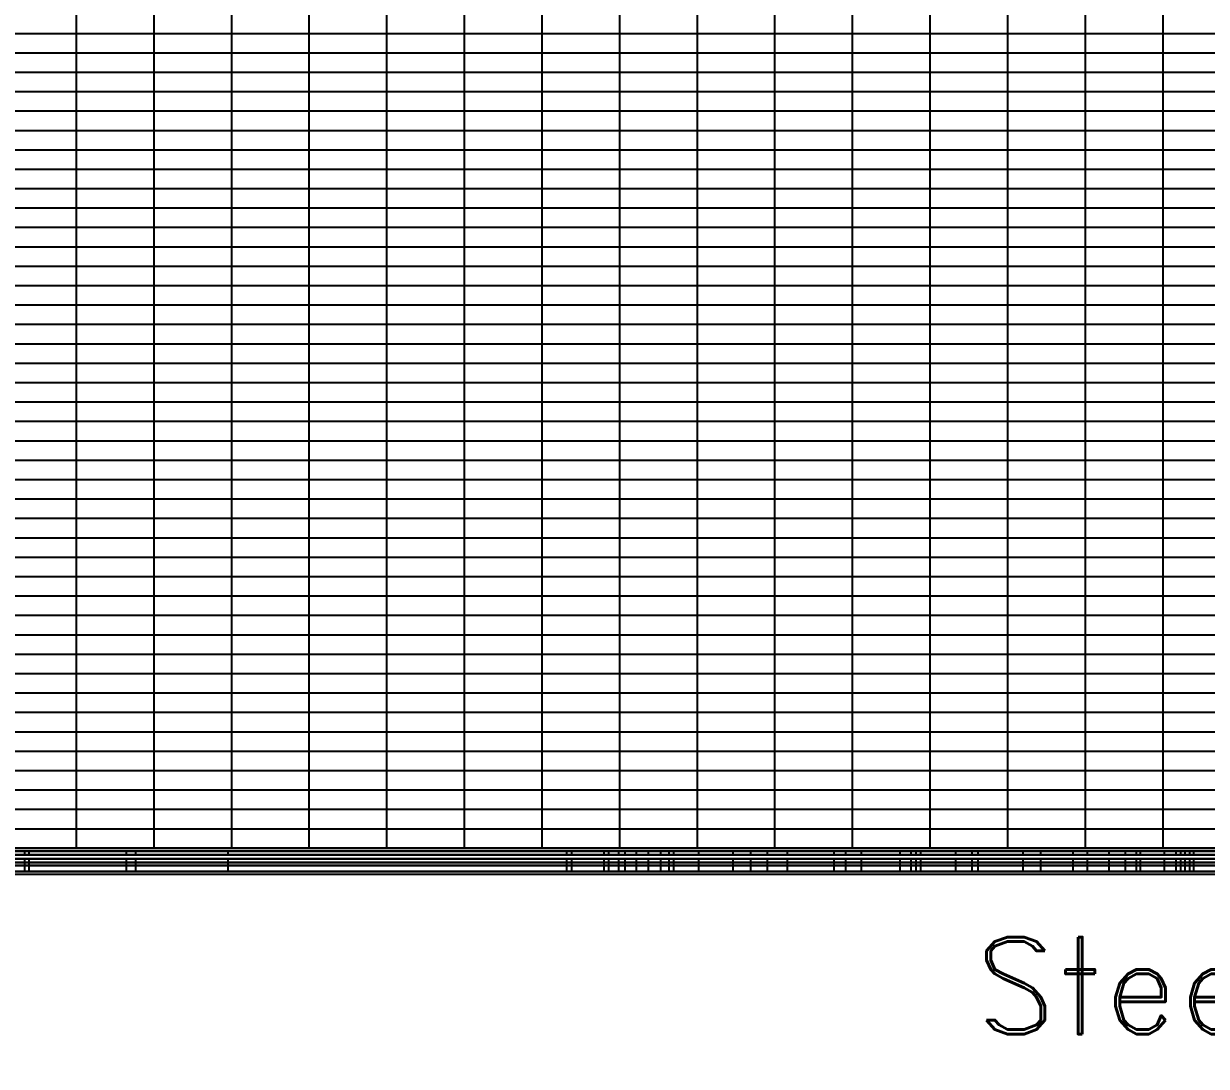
# Model space of a CAD drawing. Header units: metres. Extents: x 575895 to 634487, y 3214622 to 3222739.
# Drawn here: x 614867 to 617915, y 3214673 to 3217361 of the extents above; entities that cross this region are included whole.
import ezdxf

# ---------------------------------------------------------------- set-up
doc = ezdxf.new("R2010")
doc.units = ezdxf.units.M
for name, color, linetype in [('C-ROAD-PROF-GRID-MAJR', 8, 'Continuous'), ('C-ROAD-PROF-TTLB', 5, 'Continuous'), ('TXT HOR', 2, 'Continuous')]:
    doc.layers.add(name, color=color, linetype=linetype)
doc.styles.add('ROMANC', font='romanC.shx', dxfattribs={"height": 5})

msp = doc.modelspace()

# ---------------------------------------------------------------- linework, layer by layer
at = {"layer": 'C-ROAD-PROF-GRID-MAJR', "color": 8, "linetype": 'Continuous', "lineweight": -3, "ltscale": 0.6}
for p, q in [((615202.9, 3215235.7), (615202.9, 3219892.1)), ((616202.9, 3215235.7), (616202.9, 3219909.9)), ((615002.9, 3215235.7), (615002.9, 3219868)), ((615402.9, 3215235.7), (615402.9, 3219849.5)), ((616002.9, 3215235.7), (616002.9, 3219837.6)), ((615602.9, 3215235.7), (615602.9, 3219825.5)), ((615802.9, 3215235.7), (615802.9, 3219830.7)), ((616402.9, 3215235.7), (616402.9, 3219691.5)), ((616602.9, 3215235.7), (616602.9, 3219553.4)), ((616802.9, 3215235.7), (616802.9, 3219418.9)), ((617002.9, 3215235.7), (617002.9, 3219335.3)), ((617202.9, 3215235.7), (617202.9, 3219266.7)), ((617402.9, 3215235.7), (617402.9, 3219204)), ((617602.9, 3215235.7), (617602.9, 3219100.7)), ((617802.9, 3215235.7), (617802.9, 3219093.8)), ((576102.9, 3217335.7), (634202.9, 3217335.7)), ((576102.9, 3217285.7), (634202.9, 3217285.7)), ((576102.9, 3217235.7), (634202.9, 3217235.7)), ((576102.9, 3217185.7), (634202.9, 3217185.7)), ((576102.9, 3217135.7), (634202.9, 3217135.7)), ((576102.9, 3217085.7), (634202.9, 3217085.7)), ((576102.9, 3217035.7), (634202.9, 3217035.7)), ((576102.9, 3216985.7), (634202.9, 3216985.7)), ((576102.9, 3216935.7), (634202.9, 3216935.7)), ((576102.9, 3216885.7), (634202.9, 3216885.7)), ((576102.9, 3216835.7), (634202.9, 3216835.7)), ((576102.9, 3216785.7), (634202.9, 3216785.7)), ((576102.9, 3216735.7), (634202.9, 3216735.7)), ((576102.9, 3216685.7), (634202.9, 3216685.7)), ((576102.9, 3216635.7), (634202.9, 3216635.7)), ((576102.9, 3216585.7), (634202.9, 3216585.7)), ((576102.9, 3216535.7), (634202.9, 3216535.7)), ((576102.9, 3216485.7), (634202.9, 3216485.7)), ((576102.9, 3216435.7), (634202.9, 3216435.7)), ((576102.9, 3216385.7), (634202.9, 3216385.7)), ((576102.9, 3216335.7), (634202.9, 3216335.7)), ((576102.9, 3216285.7), (634202.9, 3216285.7)), ((576102.9, 3216235.7), (634202.9, 3216235.7)), ((576102.9, 3216185.7), (634202.9, 3216185.7)), ((576102.9, 3216135.7), (634202.9, 3216135.7)), ((576102.9, 3216085.7), (634202.9, 3216085.7)), ((576102.9, 3216035.7), (634202.9, 3216035.7)), ((576102.9, 3215985.7), (634202.9, 3215985.7)), ((576102.9, 3215935.7), (634202.9, 3215935.7)), ((576102.9, 3215885.7), (634202.9, 3215885.7)), ((576102.9, 3215835.7), (634202.9, 3215835.7)), ((576102.9, 3215785.7), (634202.9, 3215785.7)), ((576102.9, 3215735.7), (634202.9, 3215735.7)), ((576102.9, 3215685.7), (634202.9, 3215685.7)), ((576102.9, 3215635.7), (634202.9, 3215635.7)), ((576102.9, 3215585.7), (634202.9, 3215585.7)), ((576102.9, 3215535.7), (634202.9, 3215535.7)), ((576102.9, 3215485.7), (634202.9, 3215485.7)), ((576102.9, 3215435.7), (634202.9, 3215435.7)), ((576102.9, 3215385.7), (634202.9, 3215385.7)), ((576102.9, 3215335.7), (634202.9, 3215335.7)), ((576102.9, 3215285.7), (634202.9, 3215285.7)), ((576102.9, 3215235.7), (634202.9, 3215235.7))]:
    msp.add_line(p, q, dxfattribs=at)
at = {"layer": 'C-ROAD-PROF-TTLB', "color": 5, "linetype": 'Continuous', "lineweight": -3}
for points in [[(576102.9, 3215228.2), (634304.9, 3215228.2), (634304.9, 3215235.7), (576102.9, 3215235.7)], [(576102.9, 3215218.2), (634304.9, 3215218.2), (634304.9, 3215228.2), (576102.9, 3215228.2)], [(576102.9, 3215208.2), (634304.9, 3215208.2), (634304.9, 3215218.2), (576102.9, 3215218.2)], [(576102.9, 3215198.2), (634304.9, 3215198.2), (634304.9, 3215208.2), (576102.9, 3215208.2)], [(576102.9, 3215190.7), (634304.9, 3215190.7), (634304.9, 3215198.2), (576102.9, 3215198.2)], [(576102.9, 3215175.7), (634304.9, 3215175.7), (634304.9, 3215190.7), (576102.9, 3215190.7)], [(576102.9, 3215168.2), (634304.9, 3215168.2), (634304.9, 3215175.7), (576102.9, 3215175.7)]]:
    msp.add_3dface(points, dxfattribs=at)
at = {"layer": 'TXT HOR', "color": 255, "linetype": 'Continuous', "lineweight": -3}
for p, q in [((614869.4, 3215218.2), (614869.4, 3215228.2)), ((614869.4, 3215218.2), (614869.4, 3215215.7)), ((614869.4, 3215175.7), (614869.4, 3215210.7)), ((614881.1, 3215218.2), (614881.1, 3215228.2)), ((614881.1, 3215218.2), (614881.1, 3215215.7)), ((614881.1, 3215175.7), (614881.1, 3215210.7)), ((615131.7, 3215218.2), (615131.7, 3215228.2)), ((615131.7, 3215218.2), (615131.7, 3215215.7)), ((615131.7, 3215175.7), (615131.7, 3215210.7)), ((615155.7, 3215218.2), (615155.7, 3215228.2)), ((615155.7, 3215218.2), (615155.7, 3215215.7)), ((615155.7, 3215175.7), (615155.7, 3215210.7)), ((615394.1, 3215218.2), (615394.1, 3215228.2)), ((615394.1, 3215218.2), (615394.1, 3215215.7)), ((615394.1, 3215175.7), (615394.1, 3215210.7)), ((616266.4, 3215218.2), (616266.4, 3215228.2)), ((616266.4, 3215218.2), (616266.4, 3215215.7)), ((616266.4, 3215175.7), (616266.4, 3215210.7)), ((616279, 3215218.2), (616279, 3215228.2)), ((616279, 3215218.2), (616279, 3215215.7)), ((616279, 3215175.7), (616279, 3215210.7)), ((616362.5, 3215218.2), (616362.5, 3215228.2)), ((616362.5, 3215218.2), (616362.5, 3215215.7)), ((616362.5, 3215175.7), (616362.5, 3215210.7)), ((616374.8, 3215218.2), (616374.8, 3215228.2)), ((616374.8, 3215218.2), (616374.8, 3215215.7)), ((616374.8, 3215175.7), (616374.8, 3215210.7)), ((616400.5, 3215218.2), (616400.5, 3215228.2)), ((616400.5, 3215218.2), (616400.5, 3215215.7)), ((616400.5, 3215175.7), (616400.5, 3215210.7)), ((616417.1, 3215218.2), (616417.1, 3215228.2)), ((616417.1, 3215218.2), (616417.1, 3215215.7)), ((616417.1, 3215175.7), (616417.1, 3215210.7)), ((616446.4, 3215218.2), (616446.4, 3215228.2)), ((616446.4, 3215218.2), (616446.4, 3215215.7)), ((616446.4, 3215175.7), (616446.4, 3215210.7)), ((616477, 3215218.2), (616477, 3215228.2)), ((616477, 3215218.2), (616477, 3215215.7)), ((616477, 3215175.7), (616477, 3215210.7)), ((616508.9, 3215218.2), (616508.9, 3215228.2)), ((616508.9, 3215218.2), (616508.9, 3215215.7)), ((616508.9, 3215175.7), (616508.9, 3215210.7)), ((616530.3, 3215218.2), (616530.3, 3215228.2)), ((616530.3, 3215218.2), (616530.3, 3215215.7)), ((616530.3, 3215175.7), (616530.3, 3215210.7)), ((616542.2, 3215218.2), (616542.2, 3215228.2)), ((616542.2, 3215218.2), (616542.2, 3215215.7)), ((616542.2, 3215175.7), (616542.2, 3215210.7)), ((616607.1, 3215218.2), (616607.1, 3215228.2)), ((616607.1, 3215218.2), (616607.1, 3215215.7)), ((616607.1, 3215175.7), (616607.1, 3215210.7)), ((616694.9, 3215218.2), (616694.9, 3215228.2)), ((616694.9, 3215218.2), (616694.9, 3215215.7)), ((616694.9, 3215175.7), (616694.9, 3215210.7)), ((616740.6, 3215218.2), (616740.6, 3215228.2)), ((616740.6, 3215218.2), (616740.6, 3215215.7)), ((616740.6, 3215175.7), (616740.6, 3215210.7)), ((616783.9, 3215218.2), (616783.9, 3215228.2)), ((616783.9, 3215218.2), (616783.9, 3215215.7)), ((616783.9, 3215175.7), (616783.9, 3215210.7)), ((616835.6, 3215218.2), (616835.6, 3215228.2)), ((616835.6, 3215218.2), (616835.6, 3215215.7)), ((616835.6, 3215175.7), (616835.6, 3215210.7)), ((616955.7, 3215218.2), (616955.7, 3215228.2)), ((616955.7, 3215218.2), (616955.7, 3215215.7)), ((616955.7, 3215175.7), (616955.7, 3215210.7)), ((616985.6, 3215218.2), (616985.6, 3215228.2)), ((616985.6, 3215218.2), (616985.6, 3215215.7)), ((616985.6, 3215175.7), (616985.6, 3215210.7)), ((617026, 3215218.2), (617026, 3215228.2)), ((617026, 3215218.2), (617026, 3215215.7)), ((617026, 3215175.7), (617026, 3215210.7)), ((617125.9, 3215218.2), (617125.9, 3215228.2)), ((617125.9, 3215218.2), (617125.9, 3215215.7)), ((617125.9, 3215175.7), (617125.9, 3215210.7)), ((617153.9, 3215218.2), (617153.9, 3215228.2)), ((617153.9, 3215218.2), (617153.9, 3215215.7)), ((617153.9, 3215175.7), (617153.9, 3215210.7)), ((617166.5, 3215218.2), (617166.5, 3215228.2)), ((617166.5, 3215218.2), (617166.5, 3215215.7)), ((617166.5, 3215175.7), (617166.5, 3215210.7)), ((617178.4, 3215218.2), (617178.4, 3215228.2)), ((617178.4, 3215218.2), (617178.4, 3215215.7)), ((617178.4, 3215175.7), (617178.4, 3215210.7)), ((617269, 3215218.2), (617269, 3215228.2)), ((617269, 3215218.2), (617269, 3215215.7)), ((617269, 3215175.7), (617269, 3215210.7)), ((617311.1, 3215218.2), (617311.1, 3215228.2)), ((617311.1, 3215218.2), (617311.1, 3215215.7)), ((617311.1, 3215175.7), (617311.1, 3215210.7)), ((617326.7, 3215218.2), (617326.7, 3215228.2)), ((617326.7, 3215218.2), (617326.7, 3215215.7)), ((617326.7, 3215175.7), (617326.7, 3215210.7)), ((617442.1, 3215218.2), (617442.1, 3215228.2)), ((617442.1, 3215218.2), (617442.1, 3215215.7)), ((617442.1, 3215175.7), (617442.1, 3215210.7)), ((617487.7, 3215218.2), (617487.7, 3215228.2)), ((617487.7, 3215218.2), (617487.7, 3215215.7)), ((617487.7, 3215175.7), (617487.7, 3215210.7)), ((617571.3, 3215218.2), (617571.3, 3215228.2)), ((617571.3, 3215218.2), (617571.3, 3215215.7)), ((617571.3, 3215175.7), (617571.3, 3215210.7)), ((617608.7, 3215218.2), (617608.7, 3215228.2)), ((617608.7, 3215218.2), (617608.7, 3215215.7)), ((617608.7, 3215175.7), (617608.7, 3215210.7)), ((617664.1, 3215218.2), (617664.1, 3215228.2)), ((617664.1, 3215218.2), (617664.1, 3215215.7)), ((617664.1, 3215175.7), (617664.1, 3215210.7)), ((617706.3, 3215218.2), (617706.3, 3215228.2)), ((617706.3, 3215218.2), (617706.3, 3215215.7)), ((617706.3, 3215175.7), (617706.3, 3215210.7)), ((617734.9, 3215218.2), (617734.9, 3215228.2)), ((617734.9, 3215218.2), (617734.9, 3215215.7)), ((617734.9, 3215175.7), (617734.9, 3215210.7)), ((617745, 3215218.2), (617745, 3215228.2)), ((617745, 3215218.2), (617745, 3215215.7)), ((617745, 3215175.7), (617745, 3215210.7)), ((617806.9, 3215218.2), (617806.9, 3215228.2)), ((617806.9, 3215218.2), (617806.9, 3215215.7)), ((617806.9, 3215175.7), (617806.9, 3215210.7)), ((617836.6, 3215218.2), (617836.6, 3215228.2)), ((617836.6, 3215218.2), (617836.6, 3215215.7)), ((617836.6, 3215175.7), (617836.6, 3215210.7)), ((617848.5, 3215218.2), (617848.5, 3215228.2)), ((617848.5, 3215218.2), (617848.5, 3215215.7)), ((617848.5, 3215175.7), (617848.5, 3215210.7)), ((617860.4, 3215218.2), (617860.4, 3215228.2)), ((617860.4, 3215218.2), (617860.4, 3215215.7)), ((617860.4, 3215175.7), (617860.4, 3215210.7)), ((617871.9, 3215218.2), (617871.9, 3215228.2)), ((617871.9, 3215218.2), (617871.9, 3215215.7)), ((617871.9, 3215175.7), (617871.9, 3215210.7)), ((617882.7, 3215218.2), (617882.7, 3215228.2)), ((617882.7, 3215218.2), (617882.7, 3215215.7)), ((617882.7, 3215175.7), (617882.7, 3215210.7))]:
    msp.add_line(p, q, dxfattribs=at)

# ---------------------------------------------------------------- texts
at = {"layer": 'TXT HOR', "color": 6, "linetype": 'Continuous', "lineweight": -3, "insert": (619689.5, 3214839.9), "char_height": 250, "attachment_point": 5, "style": 'ROMANC'}
msp.add_mtext('{\\Fromand|c0;Steel Pipe DN800 ST37 t=8}', dxfattribs=at)
msp.add_mtext('{\\Fromand|c0;Steel Pipe DN800 ST37 t=8}', dxfattribs=at)
msp.add_mtext('{\\Fromand|c0;Steel Pipe DN800 ST37 t=8}', dxfattribs=at)
msp.add_mtext('{\\Fromand|c0;Steel Pipe DN800 ST37 t=8}', dxfattribs=at)

doc.saveas('drawing.dxf')
